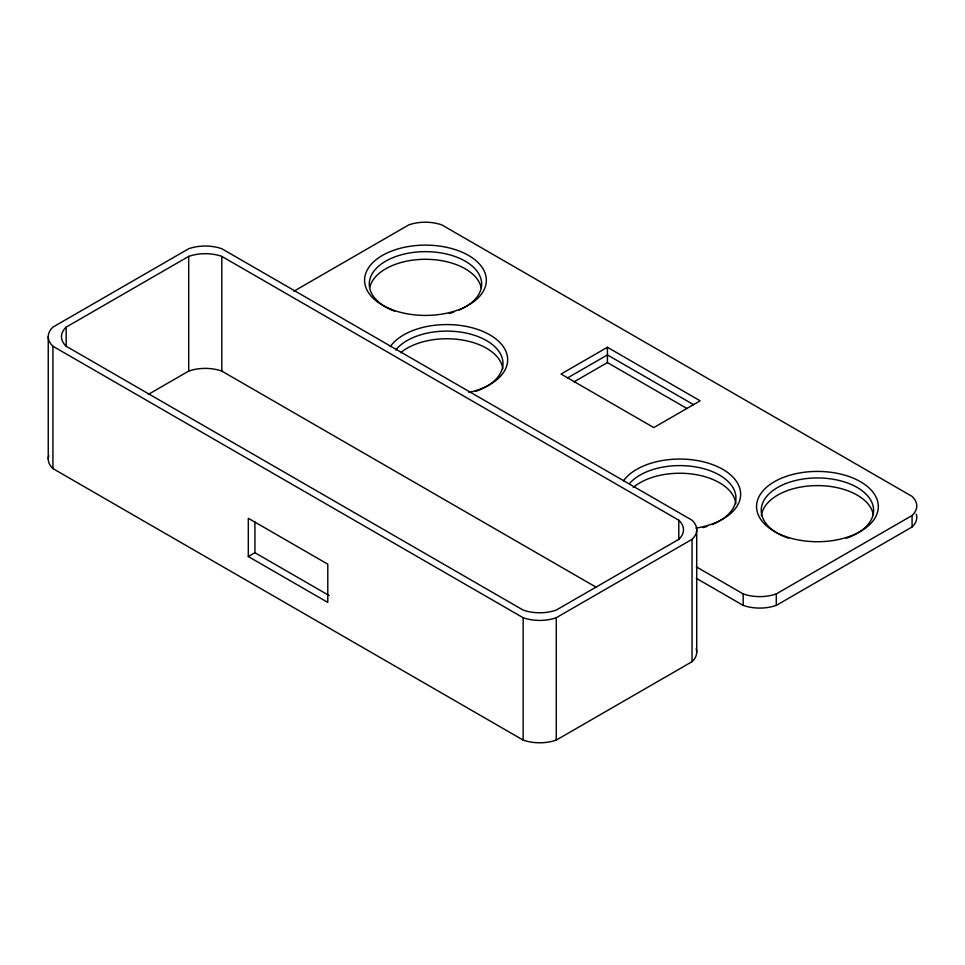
<?xml version="1.0" encoding="UTF-8"?>
<svg xmlns="http://www.w3.org/2000/svg" width="965" height="965" viewBox="0 0 965 965"><rect width="100%" height="100%" fill="white"/><g stroke="black" fill="none" stroke-linecap="round" stroke-linejoin="round"><path stroke-width="1.45" d="M66.175 346.483L66.175 327.123L188.706 256.388A31.616 18.251 0 0 1 221.817 256.388L678.793 520.219L678.793 539.58M293.855 291.249L408.726 224.917A31.616 18.251 0 0 1 441.849 224.917L912.07 496.396A31.616 18.251 0 0 1 912.07 515.515L912.07 526.986L776.294 605.381A31.616 18.251 0 0 1 743.183 605.381L696.296 578.3M148.296 394.42L188.706 371.091A31.616 18.251 0 0 1 221.817 371.091L596.539 587.444M607.419 347.279L561.051 374.046L653.775 427.579L700.132 400.813L607.419 347.279L607.419 362.575L686.996 408.521M248.307 556.528L327.786 602.413L327.786 564.175L248.307 518.289L248.307 556.528L254.929 552.704L329.198 595.574M567.673 377.87L607.419 354.927L693.509 404.637M574.091 381.814L607.419 362.575M52.93 346.242L523.151 617.721A31.616 18.251 0 0 0 556.274 617.721L692.038 539.339A31.616 18.251 0 0 0 692.038 520.219L221.817 248.741A31.616 18.251 0 0 0 188.706 248.741L52.93 327.123A31.616 18.251 0 0 0 52.93 346.242L52.93 468.604L523.151 740.083A31.616 18.251 0 0 0 556.274 740.083L692.038 661.688A31.616 18.251 0 0 0 696.187 648.794M696.296 566.829L743.183 593.909A31.616 18.251 0 0 0 776.294 593.909L912.07 515.515M776.294 593.909L776.294 605.381M743.183 593.909L743.183 605.381M696.718 529.773L696.718 652.135M692.038 539.339L692.038 661.688M556.274 617.721L556.274 740.083M523.151 617.721L523.151 740.083M254.929 521.824L254.929 552.704M221.817 256.388L221.817 371.091M188.706 256.388L188.706 371.091M48.25 336.676L48.25 459.038M761.373 515.72A56.199 32.448 0 0 1 816.547 485.6A56.199 32.448 0 0 1 873.325 514.707M633.173 487.53A56.199 32.448 0 0 1 694.559 474.394A56.199 32.448 0 0 1 735.837 503.73M400.547 352.756A56.199 32.448 0 0 1 461.584 339.897A56.199 32.448 0 0 1 502.837 368.883M369.836 287.112A56.199 32.448 0 0 1 426.144 259.296A56.199 32.448 0 0 1 481.258 287.896M916.219 514.092A31.616 18.251 0 0 1 912.07 526.986M390.246 346.688A60.879 35.15 0 0 1 490.003 334.964A60.879 35.15 0 0 1 468.906 392.466M623.523 480.739A60.879 35.15 0 0 1 725.378 470.944A60.879 35.15 0 0 1 695.982 528.096M394.685 311.237A56.199 32.448 0 0 1 379.354 265.544A56.199 32.448 0 0 1 458.906 258.017A56.199 32.448 0 0 1 469.629 304.156M468.471 304.964A56.199 32.448 0 0 1 459.123 310.067M453.683 312.153A56.199 32.448 0 0 1 449.316 313.468M395.638 350.102A56.199 32.448 0 0 1 484.285 339.378A56.199 32.448 0 0 1 475.528 391.428M629.47 483.549A56.199 32.448 0 0 1 716.392 473.441A56.199 32.448 0 0 1 712.074 524.586M706.983 526.42A56.199 32.448 0 0 1 703.015 527.578M777.018 532.945A56.199 32.448 0 0 1 781.553 485.407A56.199 32.448 0 0 1 863.301 491.655A56.199 32.448 0 0 1 846.281 538.229M788.682 538.265A56.199 32.448 0 0 1 778.309 533.693M52.93 468.604A31.616 18.251 0 0 1 48.781 455.709M678.793 520.219A31.616 18.251 0 0 1 678.793 539.339L556.274 610.073A31.616 18.251 0 0 1 523.151 610.073L66.175 346.242A31.616 18.251 0 0 1 66.175 327.123M391.151 309.307A60.879 35.15 0 0 0 486.167 282.902A60.879 35.15 0 0 0 399.064 248.596A60.879 35.15 0 0 0 391.151 309.307M786.379 536.805A60.879 35.15 0 0 0 878.295 506.975A60.879 35.15 0 0 0 787.597 475.926A60.879 35.15 0 0 0 786.379 536.805"/></g></svg>
